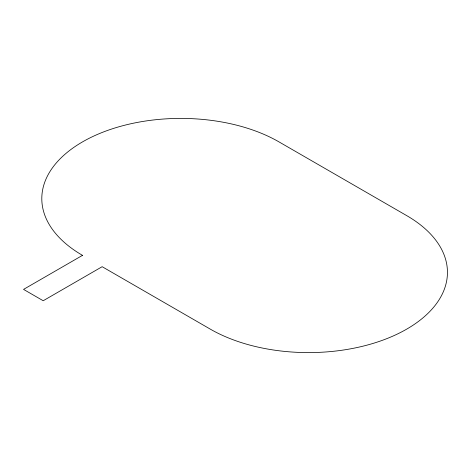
<?xml version="1.0" encoding="UTF-8"?>
<svg xmlns="http://www.w3.org/2000/svg" width="471" height="471" viewBox="0 0 471 471"><rect width="100%" height="100%" fill="white"/><g stroke="black" fill="none" stroke-linecap="round" stroke-linejoin="round"><path stroke-width="0.71" d="M82.502 255.353L23.55 289.394L43.202 300.739L102.154 266.698L210.237 329.099A138.957 80.223 0 0 0 406.75 329.099A138.957 80.223 0 0 0 406.75 215.647L279.015 141.901A138.957 80.223 0 0 0 82.502 141.901A138.957 80.223 0 0 0 82.502 255.353"/></g></svg>
